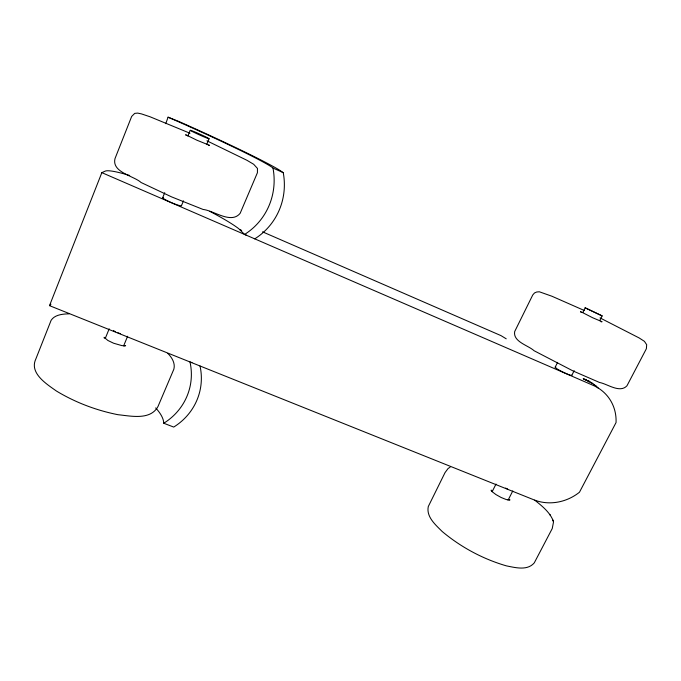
<?xml version="1.0" encoding="UTF-8"?>
<svg xmlns="http://www.w3.org/2000/svg" width="681" height="681" viewBox="0 0 681 681"><rect width="100%" height="100%" fill="white"/><g stroke="black" fill="none" stroke-linecap="round" stroke-linejoin="round"><path stroke-width="1.02" d="M104.219 338.065L104.125 337.291L107.853 340.449L113.582 343.215L122.052 345.659L125.636 345.548L124.683 346.22M101.844 172.642L593.083 385.344A45.269 41.132 -38 0 1 616.05 422.56L579.454 492.244A44.801 40.596 -34.7 0 1 533.972 499.854L49.509 305.65L101.844 172.642L105.087 171.186A83.312 9.44 23.3 0 1 129.688 175.494M602.149 315.907L585.209 307.838L602.149 315.907L599.74 320.632M105.223 338.534L109.19 328.829M162.733 197.584L164.725 192.697M187.82 136.106L190.203 130.25M123.567 346.059L127.611 336.252M181.469 205.696L183.47 200.844M206.684 144.568L209.093 138.745A10.36 0.451 24.2 0 0 195.26 132.105A10.36 0.451 24.2 0 0 194.587 132.65A10.36 0.451 24.2 0 0 209.093 138.745M492.167 491.656L496.006 484.072M555.228 367.068L557.603 362.369M582.825 312.536L585.209 307.838M507.992 500.322L512.776 490.958M571.776 375.401L574.185 370.677M49.509 305.65L50.939 304.22M450.107 467.226L448.089 468.502L445.042 472.597L428.281 506.553C426.119 516.836 435.534 524.821 441.978 531.299L442.582 531.835C461.071 547.226 482.71 558.888 505.796 565.69L506.613 565.911C515.449 567.648 527.417 570.916 534.262 562.881L552.24 528.55L553.491 522.089L552.649 519.731M509.541 500.092L510.009 499.897L506.358 499.582L501.165 497.505L495.913 494.559L492.337 491.827L491.188 490.107L491.546 491.018L491.324 490.601M208.343 145.317L209.51 145.308L196.843 140.184L185.632 134.668L186.143 135.357M601.008 321.798L602.098 321.73L592.7 317.763L580.467 311.523L581.072 312.392M165.764 123.661A64.525 4.741 -67.8 0 0 168.062 117.183L179.18 121.601A109.122 4.835 24.1 0 1 280.019 170.446L283.245 172.676A66.125 64.482 48.6 0 1 254.754 238.852L254.328 238.427M69.079 313.847C62.958 313.958 54.803 314.605 51.126 320.291L35.812 359.066C29.087 373.231 46.946 384.271 56.344 390.979L57.025 391.396C75.668 402.556 96.251 410.328 117.541 414.618L118.239 414.729C130.846 416.006 150.356 420.5 157.966 406.557L173.876 369.145C175.426 363.22 171.918 357.457 167.858 353.439M584.068 379.343L589.601 381.479L595.849 385.838A44.367 40.417 -38.1 0 1 598.582 388.459M191.948 362.65L189.99 361.969A63.588 59.783 12.8 0 1 163.763 423.241L173.715 427.072A63.342 59.63 11.6 0 0 200.018 365.986M583.2 378.585L586.145 379.777M209.748 211.323A95.97 11.16 23.1 0 1 238.725 228.68L244.573 234.443L246.522 235.243M583.753 379.087L589.601 381.479M587.95 381.454L592.845 383.505M262.543 231.838L500.978 335.614L506.221 338.815M239.806 229.599L241.67 230.408M593.917 385.003L595.849 385.838M189.999 133.246L150.092 116.791L141.495 113.906L137.681 113.097L134.727 113.386L131.663 116.442L115.004 158.605C111.565 172.421 133.816 175.817 141.061 182.499L171.68 196.92L203.151 209.476C213.672 210.446 231.148 224.432 240.155 213.306L257.418 172.719L257.461 168.428L253.664 164.274L246.939 160.29L206.93 140.822M168.062 117.183A97.383 4.307 24.1 0 1 272.987 168.054L283.245 172.676M584.375 310.527L551.925 296.235L539.335 291.783L536.73 291.996L534.517 292.949L532.755 294.967L514.674 331.587C512.861 341.828 528.32 345.361 534.057 350.715L573.291 371.077L599.552 382.484C607.495 383.897 619.736 393.49 626.963 385.804L646.38 348.706L646.678 344.714L644.439 341.351L639.161 337.955L600.029 317.908M534.704 500.126C541.914 505.94 549.712 511.967 553.236 520.863M549.848 514.368L550.376 515.389M571.844 375.146A9.33 0.979 26 0 1 562.063 371.63A9.33 0.979 26 0 1 555.892 367.119M507.651 489.026A9.1 2.103 27.6 0 1 505.54 488.09M181.325 205.304A10.215 1.166 23.2 0 1 171.34 202.589A10.215 1.166 23.2 0 1 163.27 197.481M120.409 333.681A9.943 2.477 21.3 0 1 117.958 332.788M115.591 331.749A9.943 2.477 21.3 0 1 113.472 330.625M272.987 168.054A66.449 64.601 48.2 0 1 244.573 234.443M155.677 407.919A92.139 29.521 19.9 0 1 163.763 423.241"/></g></svg>
